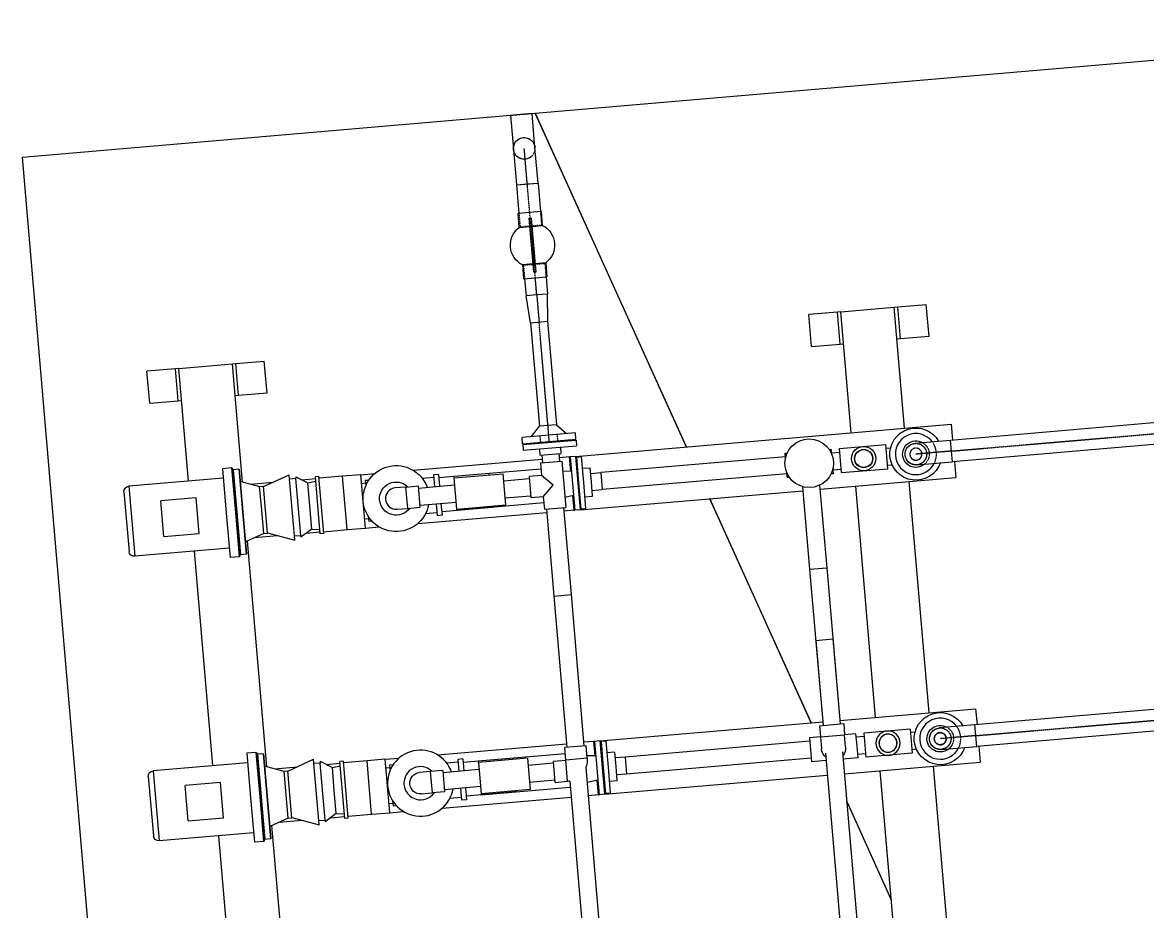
# Model space of a CAD drawing. Header units: millimetres. Extents: x 2383 to 246042, y -31587 to -6960.
# Drawn here: x 240308 to 243459, y -9537 to -7046 of the extents above; entities that cross this region are included whole.
import ezdxf

# ---------------------------------------------------------------- set-up
doc = ezdxf.new("R2010")
doc.units = ezdxf.units.MM
doc.header["$MEASUREMENT"] = 0
doc.linetypes.add('CENTER2', pattern=[1.125, 0.75, -0.125, 0.125, -0.125])
doc.linetypes.add('HIDDEN2', pattern=[0.1875, 0.125, -0.0625])
for name, color, linetype in [('Top (Plan) View-50-PES-D1-029', 4, 'Continuous'), ('Top (Plan) View-50-PES-D1-345', 170, 'Continuous'), ('Top (Plan) View-A-FLOR', 192, 'Continuous'), ('Top (Plan) View-CENTER', 1, 'CENTER2'), ('Top (Plan) View-CONST', 3, 'Continuous'), ('Top (Plan) View-HIDDEN', 7, 'HIDDEN2'), ('Top (Plan) View-LIQUID STORAGE TANK-SUCTION OUTLET', 5, 'Continuous')]:
    doc.layers.add(name, color=color, linetype=linetype)

# ---------------------------------------------------------------- blocks, each defined once
blk = doc.blocks.new('*U271')
at = {"layer": 'Top (Plan) View-A-FLOR', "color": 0, "linetype": 'ByBlock', "lineweight": -2}
for p, q in [((240308.1, -7423.3), (241675, -7306.1)), ((241735.1, -7301), (241743.7, -7300.2)), ((241743.7, -7300.2), (242166.9, -8235.2)), ((240631.7, -11200.3), (240308.1, -7423.3)), ((242232.5, -8380.1), (242516.8, -9008.2)), ((242616.6, -9228.8), (242741.3, -9504.3)), ((242932.3, -9926.1), (242962.9, -9993.7)), ((243002.2, -10080.7), (243401.6, -10962.9)), ((243401.6, -10962.9), (240631.7, -11200.3))]:
    blk.add_line(p, q, dxfattribs=at)
blk = doc.blocks.new('*U272')
at = {"layer": 'Top (Plan) View-A-FLOR', "color": 0, "linetype": 'ByBlock', "lineweight": -2}
for p, q in [((241744.2, -7300.2), (244705.8, -7046.4)), ((242167.4, -8235.2), (241744.2, -7300.2)), ((242517.3, -9008.1), (242233, -8380.1)), ((242741.2, -9502.9), (242616.5, -9227.3))]:
    blk.add_line(p, q, dxfattribs=at)
blk = doc.blocks.new('*U273')
at = {"layer": 'Top (Plan) View-50-PES-D1-345', "color": 0, "linetype": 'ByBlock', "lineweight": -2}
for p, q in [((241675, -7306.1), (241683.2, -7401.7)), ((241743.3, -7396.6), (241735.1, -7301))]:
    blk.add_line(p, q, dxfattribs=at)
for points, knots in [([(241675, -7306.1), (241675, -7306.1), (241675.1, -7306.1), (241675.2, -7306.1), (241675.4, -7306.1), (241675.8, -7306.1), (241676, -7306), (241676.6, -7306), (241676.9, -7306), (241677.7, -7305.9), (241678.1, -7305.9), (241679, -7305.8), (241679.5, -7305.7), (241680.6, -7305.6), (241681.2, -7305.6), (241682.5, -7305.5), (241683.2, -7305.4), (241684.5, -7305.3), (241685.2, -7305.3), (241686.7, -7305.1), (241687.5, -7305.1), (241689.2, -7304.9), (241690.1, -7304.8), (241691.8, -7304.7), (241692.7, -7304.6), (241694.4, -7304.5), (241695.3, -7304.4), (241697.2, -7304.2), (241698.2, -7304.1), (241700.2, -7304), (241701.2, -7303.9), (241703.2, -7303.7), (241704.1, -7303.6), (241705.1, -7303.6)], [223.534435, 223.534435, 223.534435, 223.534435, 226.330855, 226.330855, 229.127275, 229.127275, 231.923695, 231.923695, 234.720115, 234.720115, 237.51607, 237.51607, 240.312025, 240.312025, 243.10798, 243.10798, 245.903936, 245.903936, 248.698049, 248.698049, 251.492161, 251.492161, 254.286274, 254.286274, 257.080387, 257.080387, 259.872148, 259.872148, 262.663908, 262.663908, 265.455668, 265.455668, 268.247428, 268.247428, 268.247428, 268.247428]), ([(241705.1, -7303.6), (241706, -7303.5), (241707, -7303.4), (241708.9, -7303.2), (241709.9, -7303.1), (241711.9, -7303), (241712.9, -7302.9), (241714.8, -7302.7), (241715.7, -7302.6), (241717.4, -7302.5), (241718.3, -7302.4), (241720.1, -7302.3), (241720.9, -7302.2), (241722.6, -7302), (241723.4, -7302), (241725, -7301.8), (241725.7, -7301.8), (241727, -7301.7), (241727.6, -7301.6), (241728.9, -7301.5), (241729.5, -7301.5), (241730.6, -7301.4), (241731.1, -7301.3), (241732.1, -7301.2), (241732.5, -7301.2), (241733.2, -7301.1), (241733.5, -7301.1), (241734.1, -7301.1), (241734.4, -7301), (241734.8, -7301), (241734.9, -7301), (241735.1, -7301), (241735.1, -7301), (241735.1, -7301)], [89.415821, 89.415821, 89.415821, 89.415821, 92.207584, 92.207584, 94.999347, 94.999347, 97.79111, 97.79111, 100.582874, 100.582874, 103.376998, 103.376998, 106.171123, 106.171123, 108.965247, 108.965247, 111.759372, 111.759372, 114.555333, 114.555333, 117.351295, 117.351295, 120.147256, 120.147256, 122.943217, 122.943217, 125.739631, 125.739631, 128.536044, 128.536044, 131.332457, 131.332457, 134.12887, 134.12887, 134.12887, 134.12887])]:
    blk.add_open_spline(points, degree=3, knots=knots, dxfattribs=at)
blk = doc.blocks.new('*U280')
at = {"layer": 'Top (Plan) View-50-PES-D1-345', "color": 0, "linetype": 'ByBlock', "lineweight": -2}
for p, q in [((241683.2, -7401.7), (241691.7, -7501.3)), ((241751.9, -7496.2), (241743.3, -7396.6)), ((241691.7, -7501.3), (241751.9, -7496.2))]:
    blk.add_line(p, q, dxfattribs=at)
at = {"layer": 'Top (Plan) View-50-PES-D1-345', "color": 0, "linetype": 'ByBlock', "lineweight": -2, "extrusion": (0, 0, -1)}
blk.add_arc((-241713.3, -7399.1), 30.2, 355.1064, 175.1064, dxfattribs=at)
at = {"layer": 'Top (Plan) View-CENTER'}
blk.add_line((241721.8, -7498.8), (241713.3, -7399.1), dxfattribs=at)
at = {"layer": 'Top (Plan) View-HIDDEN', "extrusion": (0, 0, -1)}
for start, end in [(265.1064, 355.1064), (175.1064, 265.1064)]:
    blk.add_arc((-241713.3, -7399.1), 30.2, start, end, dxfattribs=at)
blk = doc.blocks.new('*U281')
at = {"layer": 'Top (Plan) View-50-PES-D1-345', "color": 0, "linetype": 'ByBlock', "lineweight": -2, "extrusion": (0, 0, -1)}
for start, end in [(355.1064, 90), (90, 175.1064)]:
    blk.add_arc((-241713.3, -7399.1), 30.2, start, end, dxfattribs=at)
at = {"layer": 'Top (Plan) View-HIDDEN', "extrusion": (0, 0, -1)}
blk.add_arc((-241713.3, -7399.1), 30.2, 175.1064, 355.1064, dxfattribs=at)
blk = doc.blocks.new('*U282')
at = {"layer": 'Top (Plan) View-50-PES-D1-345', "color": 0, "linetype": 'ByBlock', "lineweight": -2}
for p, q in [((241691.7, -7501.3), (241721.8, -7498.8)), ((241721.8, -7498.8), (241751.9, -7496.2)), ((241751.9, -7496.2), (241758.7, -7576.5)), ((241691.7, -7501.3), (241698.6, -7581.6))]:
    blk.add_line(p, q, dxfattribs=at)
at = {"layer": 'Top (Plan) View-CENTER'}
blk.add_line((241728.7, -7579), (241721.8, -7498.8), dxfattribs=at)
at = {"layer": 'Top (Plan) View-HIDDEN'}
for p, q in [((241698.6, -7581.6), (241701.8, -7619.4)), ((241731.9, -7616.9), (241728.7, -7579)), ((241758.7, -7576.5), (241762, -7614.3)), ((241731.9, -7616.9), (241701.8, -7619.4)), ((241762, -7614.3), (241731.9, -7616.9))]:
    blk.add_line(p, q, dxfattribs=at)
blk = doc.blocks.new('*U283')
at = {"layer": 'Top (Plan) View-50-PES-D1-345', "color": 0, "linetype": 'ByBlock', "lineweight": -2}
for p, q in [((241761.4, -7576.2), (241695.9, -7581.8)), ((241699.2, -7620.6), (241695.9, -7581.8)), ((241764.8, -7615), (241761.4, -7576.2)), ((241699.2, -7620.6), (241729.2, -7618)), ((241727.2, -7594.7), (241732.7, -7594.2)), ((241740.2, -7746), (241727.2, -7594.7)), ((241732.7, -7594.2), (241745.7, -7745.6)), ((241734.7, -7617.6), (241764.8, -7615)), ((241738.2, -7722.7), (241708.2, -7725.3)), ((241708.2, -7725.3), (241711.5, -7764.1)), ((241740.2, -7746), (241745.7, -7745.6)), ((241773.7, -7719.7), (241743.7, -7722.2)), ((241773.7, -7719.7), (241777, -7758.4)), ((241711.5, -7764.1), (241744.3, -7761.2)), ((241744.3, -7761.2), (241777, -7758.4))]:
    blk.add_line(p, q, dxfattribs=at)
at = {"layer": 'Top (Plan) View-50-PES-D1-345', "color": 0, "linetype": 'ByBlock', "lineweight": -2, "extrusion": (0, 0, -1)}
for start, end in [(297.1743, 53.0385), (117.1743, 233.0385)]:
    blk.add_arc((-241736.5, -7670.1), 62, start, end, dxfattribs=at)
at = {"layer": 'Top (Plan) View-CENTER'}
blk.add_line((241741, -7723.4), (241731.9, -7616.9), dxfattribs=at)
at = {"layer": 'Top (Plan) View-HIDDEN'}
for p, q in [((241729.2, -7618), (241732, -7617.8)), ((241732, -7617.8), (241734.7, -7617.6)), ((241738.3, -7667.9), (241734.2, -7668.3)), ((241734.2, -7668.3), (241734.6, -7672.4)), ((241734.6, -7672.4), (241738.7, -7672)), ((241738.7, -7672), (241738.3, -7667.9)), ((241743.7, -7722.2), (241738.2, -7722.7))]:
    blk.add_line(p, q, dxfattribs=at)
blk = doc.blocks.new('*U287')
at = {"layer": 'Top (Plan) View-50-PES-D1-345', "color": 0, "linetype": 'ByBlock', "lineweight": -2}
for p, q in [((241714.2, -7763.8), (241718.3, -7812.3)), ((241774.3, -7758.7), (241778.5, -7807.2)), ((241748.4, -7809.7), (241718.3, -7812.3)), ((241778.5, -7807.2), (241748.4, -7809.7))]:
    blk.add_line(p, q, dxfattribs=at)
at = {"layer": 'Top (Plan) View-CENTER'}
blk.add_line((241748.4, -7809.7), (241744.3, -7761.2), dxfattribs=at)
at = {"layer": 'Top (Plan) View-HIDDEN'}
for p, q in [((241711, -7726), (241741, -7723.4)), ((241711, -7726), (241714.2, -7763.8)), ((241741, -7723.4), (241771.1, -7720.8)), ((241744.3, -7761.2), (241741, -7723.4)), ((241771.1, -7720.8), (241774.3, -7758.7))]:
    blk.add_line(p, q, dxfattribs=at)
blk = doc.blocks.new('*U295')
at = {"layer": 'Top (Plan) View-50-PES-D1-345', "color": 0, "linetype": 'ByBlock', "lineweight": -2}
for p, q in [((241730.8, -7887.5), (241718.4, -7812.3)), ((241779, -7883.4), (241778.5, -7807.2)), ((241730.8, -7887.5), (241779, -7883.4))]:
    blk.add_line(p, q, dxfattribs=at)
at = {"layer": 'Top (Plan) View-CENTER'}
blk.add_line((241748.4, -7809.7), (241754.9, -7885.5), dxfattribs=at)
blk = doc.blocks.new('*U301')
at = {"layer": 'Top (Plan) View-CENTER'}
blk.add_line((241779.7, -8175.2), (241754.9, -7885.5), dxfattribs=at)
at = {"layer": 'Top (Plan) View-LIQUID STORAGE TANK-SUCTION OUTLET', "color": 0, "linetype": 'ByBlock', "lineweight": -2}
for p, q in [((241730.9, -7887.5), (241755.7, -8177.2)), ((241778.9, -7883.4), (241803.7, -8173.1))]:
    blk.add_line(p, q, dxfattribs=at)
blk = doc.blocks.new('*U307')
at = {"layer": 'Top (Plan) View-CONST', "color": 0, "linetype": 'ByBlock', "lineweight": -2}
for p, q in [((240736.4, -8016.5), (240656.6, -8023.3)), ((240664.3, -8112.9), (240656.6, -8023.3)), ((240746.3, -8015.6), (240736.4, -8016.5)), ((240744, -8106.1), (240736.4, -8016.5)), ((240664.3, -8112.9), (240744, -8106.1)), ((240744, -8106.1), (240754, -8105.3))]:
    blk.add_line(p, q, dxfattribs=at)
blk = doc.blocks.new('*U308')
at = {"layer": 'Top (Plan) View-CONST', "color": 0, "linetype": 'ByBlock', "lineweight": -2}
for p, q in [((240746.3, -8015.6), (240895.8, -8002.8)), ((240924.1, -8334), (240895.8, -8002.8)), ((240773.3, -8330.9), (240746.3, -8015.6)), ((240992.4, -9131.1), (240938.2, -8498.5)), ((240841.6, -9128), (240790.1, -8527.2)), ((240909.8, -9925.1), (240858.4, -9324.3)), ((241060.6, -9928.2), (241006.5, -9295.6)), ((241087.7, -10244.6), (241074.7, -10092.7)), ((240938.3, -10257.4), (240926.6, -10121.4)), ((241087.7, -10244.6), (240938.3, -10257.4))]:
    blk.add_line(p, q, dxfattribs=at)
blk = doc.blocks.new('*U309')
at = {"layer": 'Top (Plan) View-CONST', "color": 0, "linetype": 'ByBlock', "lineweight": -2}
for p, q in [((240895.8, -8002.8), (240905.7, -8001.9)), ((240905.7, -8001.9), (240985.4, -7995.1)), ((240913.4, -8091.6), (240905.7, -8001.9)), ((240993.1, -8084.8), (240985.4, -7995.1)), ((240913.4, -8091.6), (240903.4, -8092.5)), ((240993.1, -8084.8), (240913.4, -8091.6))]:
    blk.add_line(p, q, dxfattribs=at)
blk = doc.blocks.new('*U310')
at = {"layer": 'Top (Plan) View-CONST', "color": 0, "linetype": 'ByBlock', "lineweight": -2}
for p, q in [((242590.3, -7857.7), (242510.6, -7864.5)), ((242518.3, -7954.2), (242510.6, -7864.5)), ((242600.3, -7856.9), (242590.3, -7857.7)), ((242598, -7947.4), (242590.3, -7857.7)), ((242518.3, -7954.2), (242598, -7947.4)), ((242598, -7947.4), (242608, -7946.5))]:
    blk.add_line(p, q, dxfattribs=at)
blk = doc.blocks.new('*U311')
at = {"layer": 'Top (Plan) View-CONST', "color": 0, "linetype": 'ByBlock', "lineweight": -2}
for p, q in [((242600.3, -7856.9), (242749.7, -7844.1)), ((242778.7, -8182.8), (242749.7, -7844.1)), ((242629.3, -8195.6), (242600.3, -7856.9)), ((242697.5, -8992.7), (242642.1, -8345.1)), ((242847, -8979.9), (242791.5, -8332.3)), ((242915.2, -9777), (242859.8, -9129.4)), ((242765.8, -9789.8), (242710.3, -9142.2)), ((242792.2, -10098.7), (242778.6, -9939.2)), ((242941.7, -10085.9), (242928, -9926.4)), ((242941.7, -10085.9), (242792.2, -10098.7))]:
    blk.add_line(p, q, dxfattribs=at)
blk = doc.blocks.new('*U312')
at = {"layer": 'Top (Plan) View-CONST', "color": 0, "linetype": 'ByBlock', "lineweight": -2}
for p, q in [((242749.7, -7844.1), (242759.7, -7843.2)), ((242759.7, -7843.2), (242839.4, -7836.4)), ((242767.4, -7932.9), (242759.7, -7843.2)), ((242847.1, -7926.1), (242839.4, -7836.4)), ((242767.4, -7932.9), (242757.4, -7933.7)), ((242847.1, -7926.1), (242767.4, -7932.9))]:
    blk.add_line(p, q, dxfattribs=at)
blk = doc.blocks.new('*U314')
at = {"layer": 'Top (Plan) View-CENTER'}
blk.add_line((241783.5, -8220), (241779.7, -8175.2), dxfattribs=at)
at = {"layer": 'Top (Plan) View-HIDDEN'}
for p, q in [((241759.5, -8222.1), (241757.9, -8204.1)), ((241807.6, -8218), (241806.1, -8200))]:
    blk.add_line(p, q, dxfattribs=at)
at = {"layer": 'Top (Plan) View-LIQUID STORAGE TANK-SUCTION OUTLET', "color": 0, "linetype": 'ByBlock', "lineweight": -2}
for p, q in [((241755.6, -8177.2), (241732.6, -8206.3)), ((241803.8, -8173.1), (241755.6, -8177.2)), ((241803.8, -8173.1), (241831.4, -8197.9)), ((241856.7, -8195.7), (241707.3, -8208.5)), ((241708.8, -8226.4), (241707.3, -8208.5)), ((241708.8, -8226.4), (241858.3, -8213.6)), ((241858.3, -8213.6), (241856.7, -8195.7))]:
    blk.add_line(p, q, dxfattribs=at)
blk = doc.blocks.new('*U315')
at = {"layer": 'Top (Plan) View-CONST', "color": 0, "linetype": 'ByBlock', "lineweight": -2}
for p, q in [((240893.6, -8294.1), (240868.2, -8296.2)), ((240868.2, -8296.2), (240878.8, -8420.8)), ((240893.6, -8294.1), (240904.2, -8418.6)), ((240895.7, -8295.9), (240906.2, -8418.4)), ((240914, -8297.8), (240898, -8299.2)), ((240898, -8299.2), (240908.2, -8418.3)), ((240914, -8297.8), (240924.2, -8416.9)), ((240915.1, -8298.7), (240925.2, -8416.8)), ((240983.4, -8346.5), (241055.2, -8313.2)), ((241056.2, -8325.3), (241055.2, -8313.2)), ((241204.7, -8317.6), (241139, -8323.2)), ((241255.5, -8313.2), (241204.7, -8317.6)), ((241217.5, -8467), (241204.7, -8317.6)), ((241268.3, -8462.7), (241255.5, -8313.2)), ((241473.3, -8312.2), (241459.3, -8313.4)), ((241459.3, -8313.4), (241462.2, -8346.7)), ((241473.3, -8312.2), (241476.1, -8345.5)), ((241615, -8310.1), (241474.1, -8322.1)), ((241615.3, -8313.6), (241615, -8310.1)), ((240870.4, -8322.6), (240605.9, -8345.3)), ((240605.9, -8345.3), (240614.3, -8443.4)), ((240972.4, -8347), (240917.9, -8332.4)), ((240972.3, -8346.5), (240983.3, -8345.6)), ((240978, -8412.3), (240972.3, -8346.5)), ((240988.9, -8411.3), (240983.3, -8345.6)), ((241073.6, -8323.8), (241056.2, -8325.3)), ((241069.8, -8484.7), (241056.2, -8325.3)), ((241073.2, -8318.6), (241073.6, -8323.8)), ((241073.2, -8318.6), (241107.7, -8336)), ((241087.3, -8483.2), (241073.6, -8323.8)), ((241107.7, -8336), (241129.6, -8331.6)), ((241113.2, -8400.7), (241107.7, -8336)), ((241138.5, -8318.2), (241128.6, -8319.1)), ((241142.2, -8478.5), (241128.6, -8319.1)), ((241152.2, -8477.7), (241138.5, -8318.2)), ((241268.6, -8337.2), (241257.7, -8338.2)), ((241277.5, -8328.9), (241268, -8329.7)), ((241268, -8329.7), (241269.3, -8344.4)), ((241460, -8321.3), (241428.3, -8324)), ((240592.2, -8361.5), (240599.4, -8444.7)), ((240794.7, -8377.8), (240695.1, -8386.3)), ((240803.3, -8477.4), (240794.7, -8377.8)), ((240703.6, -8486), (240695.1, -8386.3)), ((240983.6, -8478), (240978, -8412.3)), ((240994.6, -8477.1), (240988.9, -8411.3)), ((241118.7, -8465.4), (241113.2, -8400.7)), ((241466.3, -8394.6), (241469.1, -8427.9)), ((241480.2, -8393.4), (241483.1, -8426.7)), ((241623.1, -8404.7), (241482.2, -8416.8)), ((241623.1, -8404.7), (241622.8, -8401.2)), ((240614.3, -8443.4), (240622.7, -8541.6)), ((240878.8, -8420.8), (240889.5, -8545.3)), ((240904.2, -8418.6), (240914.9, -8543.1)), ((240906.2, -8418.4), (240916.7, -8541)), ((240908.2, -8418.3), (240918.4, -8537.3)), ((240924.2, -8416.9), (240934.4, -8536)), ((240925.2, -8416.8), (240935.3, -8534.9)), ((241277.2, -8436.8), (241266.2, -8437.8)), ((241276.5, -8429.6), (241277.8, -8444.3)), ((241287.3, -8443.5), (241277.8, -8444.3)), ((241468.4, -8420), (241436.7, -8422.7)), ((241483.1, -8426.7), (241469.1, -8427.9)), ((240599.4, -8444.7), (240606.5, -8527.9)), ((241118.7, -8465.4), (241087.7, -8488.4)), ((241118.7, -8465.4), (241141.2, -8466.1)), ((241151.8, -8472.7), (241217.5, -8467)), ((241217.5, -8467), (241268.3, -8462.7)), ((240703.6, -8486), (240803.3, -8477.4)), ((240983.6, -8477.6), (240932.4, -8501.2)), ((240983.6, -8478), (240994.6, -8477.1)), ((240994.5, -8476.2), (241070.9, -8496.8)), ((241069.8, -8484.7), (241087.3, -8483.2)), ((241070.9, -8496.8), (241069.8, -8484.7)), ((241087.3, -8483.2), (241087.7, -8488.4)), ((241152.2, -8477.7), (241142.2, -8478.5)), ((240887.2, -8518.9), (240622.7, -8541.6)), ((240934.4, -8536), (240918.4, -8537.3)), ((240914.9, -8543.1), (240889.5, -8545.3))]:
    blk.add_line(p, q, dxfattribs=at)
at = {"layer": 'Top (Plan) View-CONST', "color": 0, "linetype": 'ByBlock', "lineweight": -2, "extrusion": (0, 0, -1)}
for centre, radius, start, end in [((-240893.8, -8296), 2, 85.1064, 175.1064), ((-240897.9, -8297.2), 2, 265.1064, 355.1064), ((-240914.1, -8298.8), 1, 85.1064, 175.1064), ((-240607.2, -8360.2), 15, 355.1064, 85.1064), ((-240621.4, -8526.6), 15, 265.1064, 355.1063), ((-240918.6, -8539.3), 2, 355.1064, 85.1064), ((-240934.3, -8535), 1, 175.1064, 265.1064), ((-240914.7, -8541.1), 2, 175.1064, 265.1064)]:
    blk.add_arc(centre, radius, start, end, dxfattribs=at)
blk = doc.blocks.new('*U316')
at = {"layer": 'Top (Plan) View-HIDDEN'}
for p, q in [((241759.7, -8224.3), (241759.5, -8222.1)), ((241807.8, -8220.2), (241807.6, -8218))]:
    blk.add_line(p, q, dxfattribs=at)
at = {"layer": 'Top (Plan) View-LIQUID STORAGE TANK-SUCTION OUTLET', "color": 0, "linetype": 'ByBlock', "lineweight": -2}
for p, q in [((241833.1, -8218), (241832.9, -8215.8)), ((241734.3, -8226.5), (241734.1, -8224.2))]:
    blk.add_line(p, q, dxfattribs=at)
blk = doc.blocks.new('*U317')
at = {"layer": 'Top (Plan) View-LIQUID STORAGE TANK-SUCTION OUTLET', "color": 0, "linetype": 'ByBlock', "lineweight": -2}
for p, q in [((241709, -8228.7), (241858.5, -8215.9)), ((241858.5, -8215.9), (241859.8, -8231.8)), ((241709, -8228.7), (241710.4, -8244.6)), ((241710.4, -8244.6), (241859.8, -8231.8)), ((241755.7, -8240.7), (241757.2, -8258.7)), ((241757.2, -8258.7), (241816, -8253.6)), ((241810.5, -8254.1), (241812.4, -8275.6)), ((241814.5, -8235.7), (241816, -8253.6)), ((241758.6, -8280.2), (241818.4, -8275.1)), ((241758.6, -8280.2), (241761.6, -8315.1)), ((241762.7, -8258.2), (241764.6, -8279.7)), ((241818.4, -8275.1), (241829.5, -8404.6)), ((241761.6, -8315.1), (241726.7, -8318.1)), ((241726.7, -8318.1), (241731.8, -8377.9)), ((241794, -8342.4), (241761.6, -8315.1)), ((241766.7, -8374.9), (241794, -8342.4)), ((241766.7, -8374.9), (241731.8, -8377.9)), ((241766.7, -8374.9), (241769.7, -8409.7)), ((241769.7, -8409.7), (241829.5, -8404.6)), ((241775.6, -8409.2), (241796.5, -8653.1)), ((241823.5, -8405.1), (241844.4, -8649)), ((241796.5, -8653.1), (241844.4, -8649))]:
    blk.add_line(p, q, dxfattribs=at)
blk = doc.blocks.new('*U319')
at = {"layer": 'Top (Plan) View-CONST', "color": 0, "linetype": 'ByBlock', "lineweight": -2}
for p, q in [((241382, -8347.6), (241352.1, -8350.1)), ((241382, -8347.6), (241416.8, -8344.6)), ((241387.1, -8407.4), (241382, -8347.6)), ((241421.9, -8404.4), (241416.8, -8344.6)), ((241417.3, -8350.6), (241518.4, -8341.9)), ((241357.2, -8409.9), (241387.1, -8407.4)), ((241387.1, -8407.4), (241421.9, -8404.4)), ((241421.4, -8398.4), (241522.5, -8389.8))]:
    blk.add_line(p, q, dxfattribs=at)
at = {"layer": 'Top (Plan) View-CONST', "color": 0, "linetype": 'ByBlock', "lineweight": -2, "extrusion": (0, 0, -1)}
for radius, start, end in [(92.5, 355.1064, 160.0684), (46.5, 355.1064, 134.9286), (92.5, 190.1443, 355.1064), (46.5, 215.2841, 355.1064)]:
    blk.add_arc((-241354.6, -8380), radius, start, end, dxfattribs=at)
at = {"layer": 'Top (Plan) View-CONST', "color": 0, "linetype": 'ByBlock', "lineweight": -2}
blk.add_arc((241354.6, -8380), 30, 94.8936, 274.8936, dxfattribs=at)
blk = doc.blocks.new('*U320')
at = {"layer": 'Top (Plan) View-CONST', "color": 0, "linetype": 'ByBlock', "lineweight": -2}
for p, q in [((241857.1, -8261.7), (242909.4, -8171.6)), ((242909.4, -8171.6), (242913.2, -8216.3)), ((241402.2, -8300.7), (241763.7, -8269.7)), ((242918.4, -8276.4), (242922.2, -8321.1)), ((241255.5, -8313.2), (241294.3, -8309.9)), ((240945.5, -8339.8), (241009.7, -8334.3)), ((241090.6, -8327.4), (241129, -8324.1)), ((242541.7, -8353.7), (242922.2, -8321.1)), ((241869.9, -8411.2), (242493.9, -8357.8)), ((241415, -8450.1), (241776.5, -8419.2)), ((241103.4, -8476.8), (241141.8, -8473.5)), ((241268.3, -8462.7), (241307.1, -8459.4)), ((240958.3, -8489.2), (241022.5, -8483.7))]:
    blk.add_line(p, q, dxfattribs=at)
blk = doc.blocks.new('*U321')
at = {"layer": 'Top (Plan) View-CONST', "color": 0, "linetype": 'ByBlock', "lineweight": -2}
for p, q in [((241840.2, -8263.2), (241811.5, -8265.6)), ((241842.2, -8263), (241840.2, -8263.2)), ((241843.7, -8303.8), (241840.2, -8263.2)), ((241857.1, -8261.7), (241842.2, -8263)), ((241842.2, -8263), (241848.6, -8337.7)), ((241857.1, -8261.7), (241863.5, -8336.5)), ((241760.1, -8297.6), (241516.4, -8318.5)), ((241845.7, -8303.9), (241820.8, -8303.2)), ((241516.7, -8322), (241516.4, -8318.5)), ((241848.6, -8337.7), (241855, -8412.5)), ((241863.5, -8336.5), (241869.9, -8411.2)), ((241851.5, -8371.6), (241827, -8376.5)), ((241853, -8412.6), (241849.5, -8372)), ((241524.5, -8413.2), (241524.2, -8409.7)), ((241768.2, -8392.3), (241524.5, -8413.2)), ((241853, -8412.6), (241824.3, -8415.1)), ((241853, -8412.6), (241855, -8412.5)), ((241869.9, -8411.2), (241855, -8412.5))]:
    blk.add_line(p, q, dxfattribs=at)
blk = doc.blocks.new('*U322')
at = {"layer": 'Top (Plan) View-50-PES-D1-345', "color": 0, "linetype": 'ByBlock', "lineweight": -2}
for p, q in [((242443.7, -8252.7), (242449.7, -8252.2)), ((242444.9, -8266.3), (242443.7, -8252.7)), ((242567.3, -8242.1), (242573.3, -8241.6)), ((242574.4, -8255.2), (242573.3, -8241.6)), ((242574.1, -8251.5), (242597.3, -8249.6)), ((242596.4, -8239.6), (242725.9, -8228.5)), ((242599.3, -8273.5), (242596.4, -8239.6)), ((242728.8, -8262.4), (242725.9, -8228.5)), ((242726.8, -8238.5), (242739.6, -8237.4)), ((242742.6, -8227.1), (242743, -8227)), ((242742.7, -8227.8), (242742.6, -8227.1)), ((241860.3, -8263.5), (241873.7, -8262.3)), ((241866.5, -8336.2), (241860.3, -8263.5)), ((241879.9, -8335.1), (241873.7, -8262.3)), ((242444.6, -8262.6), (241927.6, -8306.9)), ((242602.2, -8307.3), (242599.3, -8273.5)), ((242731.7, -8296.3), (242728.8, -8262.4)), ((242730.9, -8286.3), (242743.7, -8285.2)), ((241876.5, -8295.2), (241898, -8293.4)), ((241901.4, -8333.2), (241898, -8293.4)), ((241899.4, -8309.3), (241927.6, -8306.9)), ((241927.6, -8306.9), (241931.7, -8354.7)), ((242448.7, -8310.5), (241931.7, -8354.7)), ((242449.5, -8320.4), (242448.4, -8306.8)), ((242573.1, -8309.8), (242579.1, -8309.3)), ((242579.1, -8309.3), (242577.9, -8295.7)), ((242578.2, -8299.4), (242601.4, -8297.4)), ((242602.2, -8307.3), (242731.7, -8296.3)), ((242748.4, -8294.8), (242748.4, -8294.1)), ((242748.4, -8294.8), (242748.8, -8294.8)), ((241872.8, -8408.9), (241866.5, -8336.2)), ((241886.1, -8407.8), (241879.9, -8335.1)), ((241904.8, -8373.1), (241901.4, -8333.2)), ((242449.5, -8320.4), (242455.5, -8319.9)), ((242492.9, -8346.6), (242512.7, -8578)), ((242540.7, -8342.5), (242560.6, -8573.9)), ((241883.3, -8374.9), (241904.8, -8373.1)), ((241903.5, -8357.1), (241931.7, -8354.7)), ((241872.8, -8408.9), (241886.1, -8407.8)), ((242512.7, -8578), (242560.6, -8573.9))]:
    blk.add_line(p, q, dxfattribs=at)
for centre, radius in [((242511.4, -8281), 68.1), ((242664.1, -8267.9), 34), ((242664.1, -8267.9), 25.5), ((242664.1, -8267.9), 25)]:
    blk.add_circle(centre, radius, dxfattribs=at)
at = {"layer": 'Top (Plan) View-50-PES-D1-345', "color": 0, "linetype": 'ByBlock', "lineweight": -2, "extrusion": (0, 0, -1)}
blk.add_arc((-242810.3, -8255.4), 73, 199.5222, 150.6905, dxfattribs=at)
blk = doc.blocks.new('*U323')
at = {"layer": 'Top (Plan) View-50-PES-D1-345', "color": 0, "linetype": 'ByBlock', "lineweight": -2}
for start, end in [(36.5473, 270), (270, 333.24)]:
    blk.add_arc((242810.3, -8255.4), 57.5, start, end, dxfattribs=at)
at = {"layer": 'Top (Plan) View-50-PES-D1-345', "color": 0, "linetype": 'ByBlock', "lineweight": -2, "extrusion": (0, 0, -1)}
for start, end in [(270, 120.8439), (229.3689, 270)]:
    blk.add_arc((-242810.3, -8255.4), 37.2, start, end, dxfattribs=at)
at = {"layer": 'Top (Plan) View-HIDDEN', "extrusion": (0, 0, -1)}
blk.add_arc((-242810.3, -8255.4), 37.2, 120.8439, 229.3689, dxfattribs=at)
at = {"layer": 'Top (Plan) View-HIDDEN'}
blk.add_arc((242810.3, -8255.4), 57.5, 333.24, 36.5473, dxfattribs=at)
blk = doc.blocks.new('*U324')
at = {"layer": 'Top (Plan) View-CONST', "color": 0, "linetype": 'ByBlock', "lineweight": -2}
for p, q in [((241516.7, -8322), (241654.2, -8310.2)), ((241657.9, -8354.1), (241654.2, -8310.2)), ((241520.4, -8365.8), (241516.7, -8322)), ((241655.9, -8330.2), (241727.2, -8324)), ((241524.2, -8409.7), (241520.4, -8365.8)), ((241661.7, -8397.9), (241657.9, -8354.1)), ((241660, -8378), (241731.3, -8371.9)), ((241524.2, -8409.7), (241661.7, -8397.9))]:
    blk.add_line(p, q, dxfattribs=at)
blk = doc.blocks.new('*U325')
at = {"layer": 'Top (Plan) View-50-PES-D1-029', "color": 0, "linetype": 'ByBlock', "lineweight": -2}
for p, q in [((242907.4, -8216.8), (242807.7, -8225.3)), ((242912.5, -8276.9), (242907.4, -8216.8)), ((242812.9, -8285.5), (242912.5, -8276.9))]:
    blk.add_line(p, q, dxfattribs=at)
at = {"layer": 'Top (Plan) View-50-PES-D1-029', "color": 0, "linetype": 'ByBlock', "lineweight": -2, "extrusion": (0, 0, -1)}
blk.add_arc((-242810.3, -8255.4), 30.2, 265.1064, 85.1064, dxfattribs=at)
at = {"layer": 'Top (Plan) View-CENTER'}
blk.add_line((242909.9, -8246.9), (242810.3, -8255.4), dxfattribs=at)
at = {"layer": 'Top (Plan) View-HIDDEN', "extrusion": (0, 0, -1)}
for start, end in [(85.1064, 175.1064), (175.1064, 265.1064)]:
    blk.add_arc((-242810.3, -8255.4), 30.2, start, end, dxfattribs=at)
blk = doc.blocks.new('*U326')
at = {"layer": 'Top (Plan) View-50-PES-D1-029', "color": 0, "linetype": 'ByBlock', "lineweight": -2}
for p, q in [((244028.7, -8120.8), (242907.4, -8216.8)), ((244028.7, -8120.8), (244031.3, -8150.9)), ((244031.3, -8150.9), (244033.8, -8180.9)), ((244033.8, -8180.9), (242912.5, -8276.9)), ((242909.9, -8246.9), (242907.4, -8216.8)), ((242912.5, -8276.9), (242909.9, -8246.9))]:
    blk.add_line(p, q, dxfattribs=at)
at = {"layer": 'Top (Plan) View-CENTER'}
blk.add_line((242909.9, -8246.9), (244031.3, -8150.9), dxfattribs=at)
blk = doc.blocks.new('*U327')
at = {"layer": 'Top (Plan) View-HIDDEN'}
blk.add_circle((242810.3, -8255.4), 30.1, dxfattribs=at)
at = {"layer": 'Top (Plan) View-HIDDEN', "extrusion": (0, 0, -1)}
blk.add_circle((-242810.3, -8255.4), 16.9, dxfattribs=at)
blk = doc.blocks.new('*U330')
at = {"layer": 'Top (Plan) View-HIDDEN', "extrusion": (0, 0, -1)}
blk.add_circle((-242810.3, -8255.4), 16.8, dxfattribs=at)
blk = doc.blocks.new('*U331')
at = {"layer": 'Top (Plan) View-CONST', "color": 0, "linetype": 'ByBlock', "lineweight": -2}
for p, q in [((242512.7, -8578), (242560.6, -8573.9)), ((242512.7, -8578), (242550.2, -9015.4)), ((242560.6, -8573.9), (242598, -9011.3)), ((242556.8, -9093.2), (242598, -9574.3)), ((242604.7, -9089.1), (242645.9, -9570.2)), ((242598, -9574.3), (242645.9, -9570.2))]:
    blk.add_line(p, q, dxfattribs=at)
blk = doc.blocks.new('*U332')
at = {"layer": 'Top (Plan) View-CONST', "color": 0, "linetype": 'ByBlock', "lineweight": -2}
for p, q in [((241796.5, -8653.1), (241844.4, -8649)), ((241796.5, -8653.1), (241832.8, -9076.8)), ((241844.4, -8649), (241880.6, -9072.7)), ((241885.8, -9133.6), (241929.7, -9645.3)), ((241840.9, -9171.1), (241881.8, -9649.4)), ((241881.8, -9649.4), (241929.7, -9645.3))]:
    blk.add_line(p, q, dxfattribs=at)
blk = doc.blocks.new('*U333')
at = {"layer": 'Top (Plan) View-50-PES-D1-345', "color": 0, "linetype": 'ByBlock', "lineweight": -2}
for p, q in [((242529.8, -8777.2), (242577.6, -8773.2)), ((242529.8, -8777.2), (242550.2, -9015.4)), ((242577.6, -8773.2), (242598, -9011.3)), ((242540.2, -9016.2), (242608, -9010.4)), ((242608, -9010.4), (242610.6, -9041.3)), ((242540.2, -9016.2), (242542.9, -9047.1)), ((242542.9, -9047.1), (242610.6, -9041.3)), ((242641.5, -9038.7), (242610.6, -9041.3)), ((242613.5, -9075.2), (242610.6, -9041.3)), ((242641.5, -9038.7), (242644.4, -9072.5)), ((242794.2, -9025.6), (242664.7, -9036.7)), ((242664.7, -9036.7), (242667.6, -9070.6)), ((242794.2, -9025.6), (242797.1, -9059.5)), ((242807.8, -9034.5), (242795, -9035.5)), ((242811.3, -9024.1), (242810.9, -9024.2)), ((242810.9, -9024.2), (242810.9, -9024.9)), ((241941.9, -9059.4), (241928.6, -9060.6)), ((241928.6, -9060.6), (241934.8, -9133.3)), ((241941.9, -9059.4), (241948.2, -9132.1)), ((242512.8, -9059.7), (241995.8, -9104)), ((242542.9, -9047.1), (242512, -9049.7)), ((242512, -9049.7), (242514.9, -9083.6)), ((242542.9, -9047.1), (242545.8, -9081)), ((242665.5, -9046.6), (242642.4, -9048.6)), ((242644.4, -9072.5), (242647.3, -9106.4)), ((242667.6, -9070.6), (242670.5, -9104.4)), ((242797.1, -9059.5), (242800, -9093.3)), ((241966.2, -9090.4), (241944.8, -9092.3)), ((241966.2, -9090.4), (241969.7, -9130.3)), ((241995.8, -9104), (241967.6, -9106.4)), ((241995.8, -9104), (241999.9, -9151.8)), ((242514.9, -9083.6), (242517.8, -9117.5)), ((242669.6, -9094.5), (242646.4, -9096.4)), ((242800, -9093.3), (242670.5, -9104.4)), ((242811.9, -9082.3), (242799.1, -9083.4)), ((242816.6, -9091.1), (242816.7, -9091.9)), ((242817.1, -9091.9), (242816.7, -9091.9)), ((241934.8, -9133.3), (241941, -9206)), ((241948.2, -9132.1), (241954.4, -9204.9)), ((241969.7, -9130.3), (241973.1, -9170.2)), ((242516.9, -9107.5), (241999.9, -9151.8)), ((242558.6, -9114), (242517.8, -9117.5)), ((242647.3, -9106.4), (242606.5, -9109.9)), ((241999.9, -9151.8), (241971.7, -9154.2)), ((241973.1, -9170.2), (241951.6, -9172)), ((241954.4, -9204.9), (241941, -9206))]:
    blk.add_line(p, q, dxfattribs=at)
at = {"layer": 'Top (Plan) View-50-PES-D1-345', "color": 0, "linetype": 'ByBlock', "lineweight": -2, "extrusion": (0, 0, -1)}
for radius in [34, 25.5, 25]:
    blk.add_circle((-242732.3, -9065), radius, dxfattribs=at)
for centre, radius, start, end in [((-242878.5, -9052.5), 73, 199.5222, 150.6905), ((-242579.6, -9078.1), 34, 310.0072, 355.1064), ((-242579.6, -9078.1), 34, 175.1064, 220.2055)]:
    blk.add_arc(centre, radius, start, end, dxfattribs=at)
blk = doc.blocks.new('*U334')
at = {"layer": 'Top (Plan) View-CONST', "color": 0, "linetype": 'ByBlock', "lineweight": -2}
for p, q in [((240961.8, -9091.1), (240936.4, -9093.3)), ((240936.4, -9093.3), (240947.1, -9217.9)), ((240961.8, -9091.1), (240972.5, -9215.7)), ((240964, -9093), (240974.5, -9215.5)), ((240982.2, -9094.9), (240966.3, -9096.3)), ((240966.3, -9096.3), (240976.5, -9215.3)), ((240982.2, -9094.9), (240992.4, -9214)), ((240983.3, -9095.8), (240993.4, -9213.9)), ((240938.7, -9119.7), (240674.2, -9142.4)), ((241040.6, -9144.1), (240986.2, -9129.5)), ((241051.6, -9143.6), (241123.4, -9110.3)), ((241124.4, -9122.4), (241123.4, -9110.3)), ((241141.9, -9120.9), (241124.4, -9122.4)), ((241138.1, -9281.8), (241124.4, -9122.4)), ((241141.4, -9115.7), (241141.9, -9120.9)), ((241141.4, -9115.7), (241175.9, -9133.1)), ((241155.5, -9280.3), (241141.9, -9120.9)), ((241175.9, -9133.1), (241197.9, -9128.6)), ((241181.4, -9197.8), (241175.9, -9133.1)), ((241206.8, -9115.3), (241196.8, -9116.2)), ((241210.5, -9275.6), (241196.8, -9116.2)), ((241220.4, -9274.7), (241206.8, -9115.3)), ((241273, -9114.7), (241207.2, -9120.3)), ((241323.8, -9110.3), (241273, -9114.7)), ((241285.8, -9264.1), (241273, -9114.7)), ((241336.6, -9259.8), (241323.8, -9110.3)), ((241336.9, -9134.3), (241325.9, -9135.2)), ((241345.8, -9126), (241336.2, -9126.8)), ((241336.2, -9126.8), (241337.5, -9141.5)), ((241528.2, -9118.4), (241496.5, -9121.1)), ((241541.5, -9109.3), (241527.6, -9110.4)), ((241527.6, -9110.4), (241530.4, -9143.8)), ((241541.5, -9109.3), (241544.4, -9142.6)), ((241683.2, -9107.2), (241542.4, -9119.2)), ((241683.5, -9110.6), (241683.2, -9107.2)), ((240660.5, -9158.6), (240667.6, -9241.8)), ((240674.2, -9142.4), (240682.6, -9240.5)), ((241040.6, -9143.6), (241051.6, -9142.7)), ((241046.2, -9209.4), (241040.6, -9143.6)), ((241057.2, -9208.4), (241051.6, -9142.7)), ((240863, -9174.9), (240763.4, -9183.4)), ((240771.9, -9283), (240763.4, -9183.4)), ((240871.5, -9274.5), (240863, -9174.9)), ((241187, -9262.5), (241181.4, -9197.8)), ((241534.5, -9191.6), (241537.4, -9225)), ((241548.5, -9190.5), (241551.3, -9223.8)), ((241691.3, -9201.8), (241691, -9198.3)), ((240947.1, -9217.9), (240957.7, -9342.4)), ((240972.5, -9215.7), (240983.2, -9340.2)), ((240974.5, -9215.5), (240985, -9338.1)), ((240976.5, -9215.3), (240986.7, -9334.4)), ((240992.4, -9214), (241002.6, -9333)), ((240993.4, -9213.9), (241003.5, -9332)), ((241051.9, -9275.1), (241046.2, -9209.4)), ((241062.8, -9274.2), (241057.2, -9208.4)), ((241344.8, -9226.7), (241346, -9241.4)), ((241536.7, -9217.1), (241504.9, -9219.8)), ((241551.3, -9223.8), (241537.4, -9225)), ((241691.3, -9201.8), (241550.5, -9213.9)), ((240667.6, -9241.8), (240674.7, -9325)), ((240682.6, -9240.5), (240691, -9338.6)), ((241187, -9262.5), (241156, -9285.5)), ((241187, -9262.5), (241209.4, -9263.1)), ((241285.8, -9264.1), (241336.6, -9259.8)), ((241345.4, -9233.9), (241334.4, -9234.9)), ((241355.6, -9240.6), (241346, -9241.4)), ((240771.9, -9283), (240871.5, -9274.5)), ((241051.8, -9274.7), (241000.6, -9298.3)), ((241051.9, -9275.1), (241062.8, -9274.2)), ((241062.7, -9273.3), (241139.1, -9293.9)), ((241138.1, -9281.8), (241155.5, -9280.3)), ((241139.1, -9293.9), (241138.1, -9281.8)), ((241155.5, -9280.3), (241156, -9285.5)), ((241220.4, -9274.7), (241210.5, -9275.6)), ((241220, -9269.8), (241285.8, -9264.1)), ((240955.5, -9316), (240691, -9338.6)), ((240983.2, -9340.2), (240957.7, -9342.4)), ((241002.6, -9333), (240986.7, -9334.4))]:
    blk.add_line(p, q, dxfattribs=at)
at = {"layer": 'Top (Plan) View-CONST', "color": 0, "linetype": 'ByBlock', "lineweight": -2, "extrusion": (0, 0, -1)}
for centre, radius, start, end in [((-240962, -9093.1), 2, 85.1064, 175.1064), ((-240966.1, -9094.3), 2, 265.1064, 355.1064), ((-240982.3, -9095.9), 1, 85.1064, 175.1064), ((-240675.4, -9157.3), 15, 355.1064, 85.1064), ((-240689.7, -9323.7), 15, 265.1064, 355.1063), ((-240983, -9338.2), 2, 175.1064, 265.1064), ((-240986.8, -9336.4), 2, 355.1064, 85.1064), ((-241002.5, -9332), 1, 175.1064, 265.1064)]:
    blk.add_arc(centre, radius, start, end, dxfattribs=at)
blk = doc.blocks.new('*U336')
at = {"layer": 'Top (Plan) View-CONST', "color": 0, "linetype": 'ByBlock', "lineweight": -2}
for p, q in [((241450.2, -9144.7), (241420.3, -9147.2)), ((241485.1, -9141.7), (241450.2, -9144.7)), ((241450.2, -9144.7), (241455.3, -9204.5)), ((241485.1, -9141.7), (241490.2, -9201.5)), ((241586.6, -9139), (241485.6, -9147.7)), ((241590.7, -9186.8), (241489.7, -9195.5)), ((241425.4, -9207), (241455.3, -9204.5)), ((241490.2, -9201.5), (241455.3, -9204.5))]:
    blk.add_line(p, q, dxfattribs=at)
for radius, start, end in [(92.5, 19.9316, 184.8936), (46.5, 45.0714, 184.8936), (92.5, 184.8936, 349.8557), (46.5, 184.8936, 324.7159)]:
    blk.add_arc((241422.9, -9177.1), radius, start, end, dxfattribs=at)
at = {"layer": 'Top (Plan) View-CONST', "color": 0, "linetype": 'ByBlock', "lineweight": -2, "extrusion": (0, 0, -1)}
blk.add_arc((-241422.9, -9177.1), 30, 265.1064, 85.1064, dxfattribs=at)
blk = doc.blocks.new('*U337')
at = {"layer": 'Top (Plan) View-CONST', "color": 0, "linetype": 'ByBlock', "lineweight": -2}
for p, q in [((242597.2, -9001.3), (242977.6, -8968.7)), ((242977.6, -8968.7), (242981.5, -9013.4)), ((241925.4, -9058.8), (242549.3, -9005.4)), ((241470.4, -9097.8), (241832, -9066.8)), ((242986.6, -9073.5), (242990.4, -9118.2)), ((241013.8, -9136.9), (241077.9, -9131.4)), ((241158.8, -9124.5), (241197.2, -9121.2)), ((241323.8, -9110.3), (241362.5, -9107)), ((242609.9, -9150.8), (242990.4, -9118.2)), ((241938.2, -9208.3), (242562.1, -9154.9)), ((241483.2, -9247.2), (241844.7, -9216.3)), ((241336.6, -9259.8), (241375.3, -9256.5)), ((241026.6, -9286.3), (241090.7, -9280.8)), ((241171.6, -9273.9), (241210, -9270.6))]:
    blk.add_line(p, q, dxfattribs=at)
blk = doc.blocks.new('*U338')
at = {"layer": 'Top (Plan) View-CONST', "color": 0, "linetype": 'ByBlock', "lineweight": -2}
for p, q in [((241908.4, -9060.3), (241879.8, -9062.7)), ((241910.4, -9060.1), (241908.4, -9060.3)), ((241911.9, -9100.9), (241908.4, -9060.3)), ((241925.4, -9058.8), (241910.4, -9060.1)), ((241910.4, -9060.1), (241916.8, -9134.8)), ((241925.4, -9058.8), (241931.8, -9133.5)), ((241828.3, -9094.7), (241584.6, -9115.6)), ((241913.9, -9100.9), (241889, -9100.3)), ((241584.9, -9119.1), (241584.6, -9115.6)), ((241916.8, -9134.8), (241923.2, -9209.6)), ((241931.8, -9133.5), (241938.2, -9208.3)), ((241919.7, -9168.7), (241889.4, -9174.8)), ((241842.4, -9188.9), (241592.7, -9210.3)), ((241921.2, -9209.7), (241917.7, -9169.1)), ((241592.7, -9210.3), (241592.4, -9206.8)), ((241921.2, -9209.7), (241892.6, -9212.2)), ((241921.2, -9209.7), (241923.2, -9209.6)), ((241938.2, -9208.3), (241923.2, -9209.6))]:
    blk.add_line(p, q, dxfattribs=at)
blk = doc.blocks.new('*U341')
at = {"layer": 'Top (Plan) View-CONST', "color": 0, "linetype": 'ByBlock', "lineweight": -2}
for p, q in [((241886.6, -9072.2), (241826.8, -9077.3)), ((241889.6, -9107), (241886.6, -9072.2)), ((241829.8, -9112.2), (241826.8, -9077.3)), ((241794.9, -9115.2), (241829.8, -9112.2)), ((241800.1, -9174.9), (241794.9, -9115.2)), ((241889.6, -9107), (241829.8, -9112.2)), ((241834.9, -9171.9), (241829.8, -9112.2)), ((241800.1, -9174.9), (241834.9, -9171.9))]:
    blk.add_line(p, q, dxfattribs=at)
at = {"layer": 'Top (Plan) View-CONST', "color": 0, "linetype": 'ByBlock', "lineweight": -2, "extrusion": (0, 0, -1)}
for start, end in [(175.1064, 200.9483), (259.3672, 265.1064)]:
    blk.add_arc((-241829.8, -9112.2), 60, start, end, dxfattribs=at)
blk = doc.blocks.new('*U344')
at = {"layer": 'Top (Plan) View-50-PES-D1-345', "color": 0, "linetype": 'ByBlock', "lineweight": -2}
for start, end in [(36.5473, 270), (270, 333.24)]:
    blk.add_arc((242878.5, -9052.5), 57.5, start, end, dxfattribs=at)
at = {"layer": 'Top (Plan) View-50-PES-D1-345', "color": 0, "linetype": 'ByBlock', "lineweight": -2, "extrusion": (0, 0, -1)}
for start, end in [(270, 120.8439), (229.3689, 270)]:
    blk.add_arc((-242878.5, -9052.5), 37.2, start, end, dxfattribs=at)
at = {"layer": 'Top (Plan) View-HIDDEN'}
blk.add_circle((242878.5, -9052.5), 16.9, dxfattribs=at)
at = {"layer": 'Top (Plan) View-HIDDEN', "extrusion": (0, 0, -1)}
blk.add_arc((-242878.5, -9052.5), 37.2, 120.8439, 229.3689, dxfattribs=at)
at = {"layer": 'Top (Plan) View-HIDDEN'}
blk.add_arc((242878.5, -9052.5), 57.5, 333.24, 36.5473, dxfattribs=at)
blk = doc.blocks.new('*U345')
at = {"layer": 'Top (Plan) View-CONST', "color": 0, "linetype": 'ByBlock', "lineweight": -2}
for p, q in [((241722.4, -9107.3), (241584.9, -9119.1)), ((241584.9, -9119.1), (241588.7, -9162.9)), ((241722.4, -9107.3), (241726.2, -9151.2)), ((241795.5, -9121.1), (241724.1, -9127.2)), ((241588.7, -9162.9), (241592.4, -9206.8)), ((241726.2, -9151.2), (241729.9, -9195)), ((241729.9, -9195), (241592.4, -9206.8)), ((241799.5, -9169), (241728.2, -9175.1))]:
    blk.add_line(p, q, dxfattribs=at)
blk = doc.blocks.new('*U346')
at = {"layer": 'Top (Plan) View-50-PES-D1-029', "color": 0, "linetype": 'ByBlock', "lineweight": -2}
for p, q in [((242975.6, -9013.9), (242876, -9022.4)), ((242980.8, -9074), (242975.6, -9013.9)), ((242881.1, -9082.6), (242980.8, -9074))]:
    blk.add_line(p, q, dxfattribs=at)
at = {"layer": 'Top (Plan) View-50-PES-D1-029', "color": 0, "linetype": 'ByBlock', "lineweight": -2, "extrusion": (0, 0, -1)}
blk.add_arc((-242878.5, -9052.5), 30.2, 265.1064, 85.1064, dxfattribs=at)
at = {"layer": 'Top (Plan) View-CENTER'}
blk.add_line((242978.2, -9044), (242878.5, -9052.5), dxfattribs=at)
at = {"layer": 'Top (Plan) View-HIDDEN', "extrusion": (0, 0, -1)}
for start, end in [(85.1064, 175.1064), (175.1064, 265.1064)]:
    blk.add_arc((-242878.5, -9052.5), 30.2, start, end, dxfattribs=at)
blk = doc.blocks.new('*U347')
at = {"layer": 'Top (Plan) View-50-PES-D1-029', "color": 0, "linetype": 'ByBlock', "lineweight": -2}
for p, q in [((244096.9, -8917.9), (242975.6, -9013.9)), ((244096.9, -8917.9), (244099.5, -8947.9)), ((244099.5, -8947.9), (244102.1, -8978)), ((244102.1, -8978), (242980.8, -9074)), ((242978.2, -9044), (242975.6, -9013.9)), ((242980.8, -9074), (242978.2, -9044))]:
    blk.add_line(p, q, dxfattribs=at)
at = {"layer": 'Top (Plan) View-CENTER'}
blk.add_line((242978.2, -9044), (244099.5, -8947.9), dxfattribs=at)
blk = doc.blocks.new('*U348')
at = {"layer": 'Top (Plan) View-HIDDEN'}
blk.add_circle((242878.5, -9052.5), 30.1, dxfattribs=at)
at = {"layer": 'Top (Plan) View-HIDDEN', "extrusion": (0, 0, -1)}
blk.add_circle((-242878.5, -9052.5), 16.9, dxfattribs=at)
blk = doc.blocks.new('*U351')
at = {"layer": 'Top (Plan) View-HIDDEN', "extrusion": (0, 0, -1)}
blk.add_circle((-242878.5, -9052.5), 16.8, dxfattribs=at)

msp = doc.modelspace()

# ---------------------------------------------------------------- block references
at = {"layer": 'Top (Plan) View-50-PES-D1-029'}
for name in ['*U326', '*U325', '*U327', '*U347', '*U346', '*U348']:
    msp.add_blockref(name, (0, 0), dxfattribs=at)
at = {"layer": 'Top (Plan) View-50-PES-D1-345'}
for name in ['*U273', '*U280', '*U281', '*U282', '*U283', '*U287', '*U295', '*U322', '*U323', '*U330', '*U333', '*U344', '*U351']:
    msp.add_blockref(name, (0, 0), dxfattribs=at)
at = {"layer": 'Top (Plan) View-A-FLOR'}
for name in ['*U272', '*U271']:
    msp.add_blockref(name, (0, 0), dxfattribs=at)
at = {"layer": 'Top (Plan) View-CONST'}
for name in ['*U311', '*U312', '*U310', '*U308', '*U309', '*U307', '*U320', '*U319', '*U321', '*U315', '*U324', '*U331', '*U332', '*U337', '*U338', '*U341', '*U334', '*U336', '*U345']:
    msp.add_blockref(name, (0, 0), dxfattribs=at)
at = {"layer": 'Top (Plan) View-LIQUID STORAGE TANK-SUCTION OUTLET'}
for name in ['*U301', '*U314', '*U317', '*U316']:
    msp.add_blockref(name, (0, 0), dxfattribs=at)

doc.saveas('drawing.dxf')
